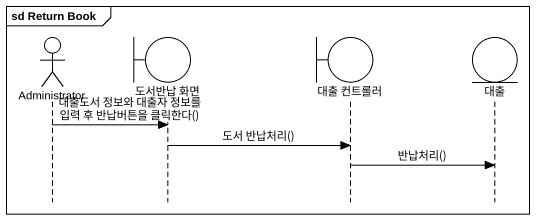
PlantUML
@startuml
mainframe sd Return Book
hide footbox
actor Administrator
boundary "도서반납 화면" as 도서반납_화면
boundary "대출 컨트롤러" as 대출_컨트롤러
entity 대출

Administrator -> 도서반납_화면 : 대출도서 정보와 대출자 정보를 입력 후 반납버튼을 클릭한다()
도서반납_화면 -> 대출_컨트롤러 : 도서 반납처리()
대출_컨트롤러 -> 대출 : 반납처리()
@enduml
